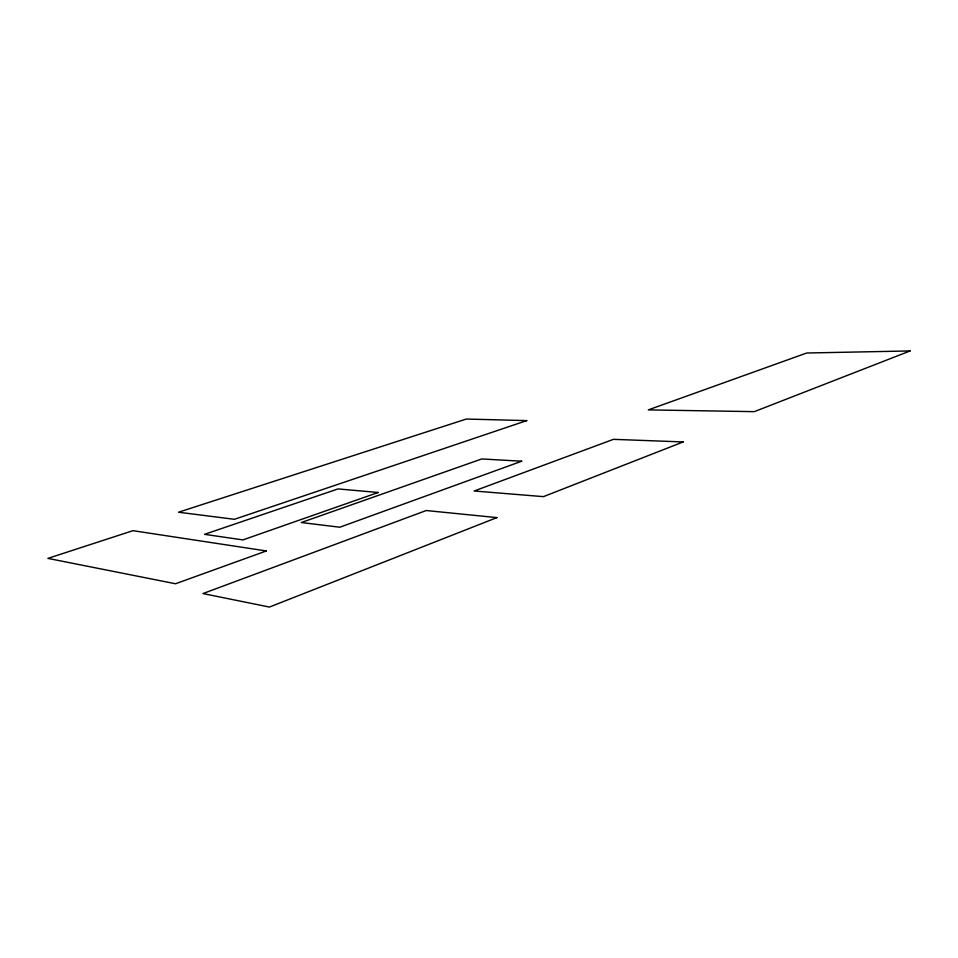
<?xml version="1.0" encoding="UTF-8"?>
<svg xmlns="http://www.w3.org/2000/svg" width="958" height="958" viewBox="0 0 958 958"><rect width="100%" height="100%" fill="white"/><g stroke="black" fill="none" stroke-linecap="round" stroke-linejoin="round"><path stroke-width="1.44" d="M496.903 517.607L269.426 607.061L202.952 593.565L426.226 510.53L496.903 517.607M683.162 441.937L543.449 496.639L474.126 490.999L613.467 439.339L683.162 441.937M910.1 350.939L754.281 411.653L648.291 409.892L806.72 353.011L910.1 350.939M521.715 461.205L339.791 527.223L301.291 522.529L481.754 458.954L521.715 461.205M266.312 550.958L175.53 583.757L47.9 558.382L132.958 530.672L266.312 550.958M378.182 492.496L242.913 539.905L204.521 534.336L338.03 488.915L378.182 492.496M526.756 420.61L234.411 519.296L178.511 512.219L466.306 419.041L526.756 420.61"/></g></svg>
